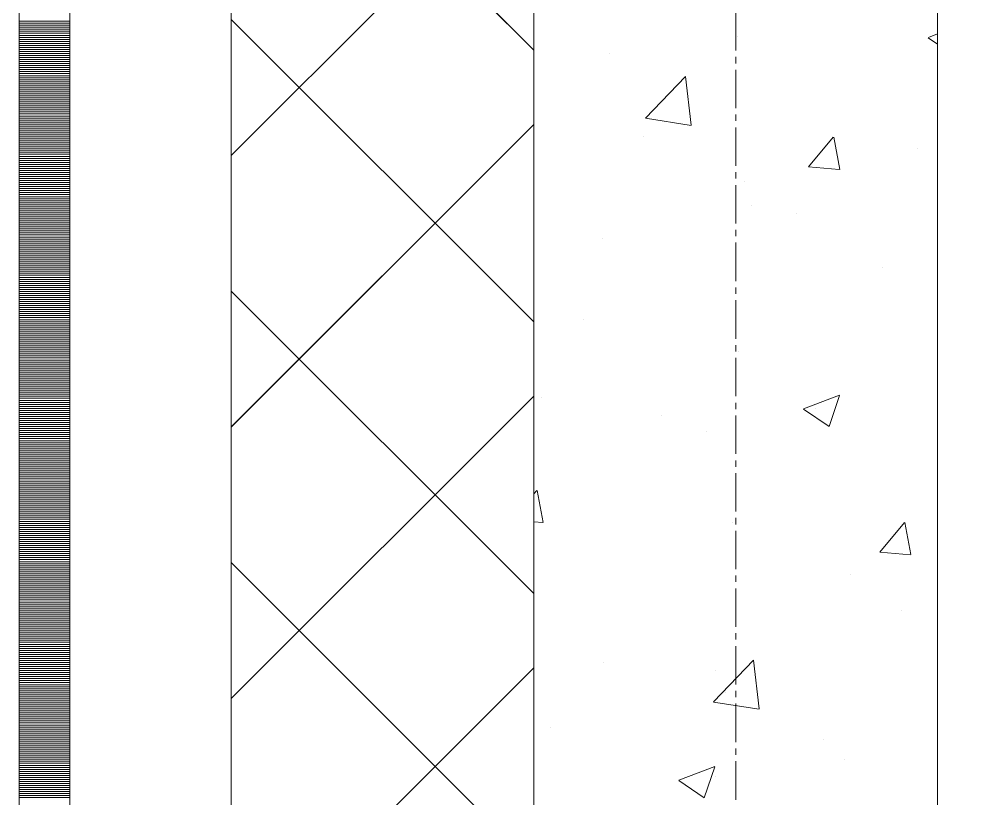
# Model space of a CAD drawing. Header units: millimetres. Extents: x 470010 to 1231400, y -134005 to 421770.
# Drawn here: x 672518.6 to 672996.9, y -35672 to -35285.5 of the extents above; entities that cross this region are included whole.
import ezdxf
from ezdxf.enums import TextEntityAlignment as Align

# ---------------------------------------------------------------- set-up
doc = ezdxf.new("R2010")
doc.units = ezdxf.units.MM
doc.linetypes.add('CENTER2', pattern=[28.575, 19.05, -3.175, 3.175, -3.175])
doc.linetypes.add('DASHED', pattern=[19.05, 12.7, -6.35])
doc.layers.get('Defpoints').update_dxf_attribs({"color": 140})
doc.layers.add('АР_Делит', color=120, linetype='Continuous', lineweight=0, plot=False)
for name, color, linetype, lineweight in [('АР_Стены ПЕНОблок', 52, 'Continuous', 20), ('АР_Тонкая', 254, 'Continuous', 5), ('АР_Утеплитель', 31, 'Continuous', 0), ('АР_Штриховка', 8, 'Continuous', 0)]:
    doc.layers.add(name, color=color, linetype=linetype, lineweight=lineweight)
doc.layers.add('РД_Оси_100', color=7, linetype='Continuous', lineweight=0, true_color=0x525252)
doc.styles.add('style1', font='ARIALN.TTF')

# ---------------------------------------------------------------- blocks, each defined once
blk = doc.blocks.new('СОШ_2200_АР_ОСИ_М100_28.05.24')
at = {"layer": 'АР_Делит', "color": 251, "linetype": 'DASHED', "true_color": 0x636466}
blk.add_lwpolyline([(114955, 135155), (114955, -355), (93595.036, -355), (93595.036, 13855), (94145, 13855), (94145, 68320), (66055, 68320), (66055, 13857.73), (83455, 13857.73), (83455, -355), (45245, -355), (45245, 13145), (44695, 13145), (44695, 26755), (45245, 26755), (45245, 68320), (20455, 68320), (20455, 26755), (27955, 26755), (27955, 13145), (-355, 13145), (-355, 100855)], dxfattribs=at)
at = {"layer": 'РД_Оси_100', "color": 251, "linetype": 'CENTER2', "true_color": 0x636466}
blk.add_line((0, -6155), (0, 139938.679), dxfattribs=at)
blk = doc.blocks.new('A$C9108343f')
at = {"layer": 'АР_Стены ПЕНОблок', "color": 18, "linetype": 'Continuous', "lineweight": 20, "true_color": 0x000000}
for p, q in [((7054.96, 97555), (7054.96, 21355)), ((7254.96, 21355), (7254.96, 97555))]:
    blk.add_line(p, q, dxfattribs=at)
at = {"layer": 'АР_Тонкая', "color": 18, "linetype": 'Continuous', "lineweight": 5, "true_color": 0x000000}
for p, q in [((6799.96, 97555), (6799.96, 21355)), ((6824.96, 97555), (6824.96, 21355)), ((6824.96, 21355), (6824.96, 97555)), ((6904.96, 21355), (6904.96, 97555))]:
    blk.add_line(p, q, dxfattribs=at)
at = {"layer": 'АР_Утеплитель', "color": 18, "linetype": 'Continuous', "lineweight": 0, "true_color": 0x000000}
for p, q in [((6904.96, 97555), (6904.96, 21355)), ((7054.96, 21355), (7054.96, 97555))]:
    blk.add_line(p, q, dxfattribs=at)
at = {"layer": 'АР_Штриховка', "color": 18, "linetype": 'Continuous', "lineweight": 0, "true_color": 0x000000}
for p, q in [((7054.96, 65065.37), (6904.96, 65215.37)), ((6904.96, 65013.24), (7054.96, 65163.24)), ((7054.96, 64930.67), (6904.96, 65080.67)), ((6799.96, 65079.75), (6824.96, 65079.75)), ((6799.96, 65078.75), (6824.96, 65078.75)), ((6799.96, 65077.75), (6824.96, 65077.75)), ((6799.96, 65076.75), (6824.96, 65076.75)), ((6799.96, 65075.75), (6824.96, 65075.75)), ((6799.96, 65074.75), (6824.96, 65074.75)), ((6799.96, 65073.75), (6824.96, 65073.75)), ((6799.96, 65072.75), (6824.96, 65072.75)), ((6799.96, 65071.75), (6824.96, 65071.75)), ((7155.74, 65072.03), (7155.74, 65072.03)), ((7250.34, 65071.56), (7254.96, 65068.45)), ((7250.41, 65071.71), (7254.96, 65073.46)), ((6799.96, 65070.75), (6824.96, 65070.75)), ((6799.96, 65069.75), (6824.96, 65069.75)), ((6799.96, 65068.75), (6824.96, 65068.75)), ((6799.96, 65067.75), (6824.96, 65067.75)), ((6799.96, 65066.75), (6824.96, 65066.75)), ((6799.96, 65065.75), (6824.96, 65065.75)), ((6799.96, 65064.75), (6824.96, 65064.75)), ((6799.96, 65063.75), (6824.96, 65063.75)), ((6799.96, 65062.75), (6824.96, 65062.75)), ((6799.96, 65061.75), (6824.96, 65061.75)), ((7092.16, 65063.65), (7092.16, 65063.65)), ((6799.96, 65060.75), (6824.96, 65060.75)), ((6799.96, 65059.75), (6824.96, 65059.75)), ((6799.96, 65058.75), (6824.96, 65058.75)), ((6799.96, 65057.75), (6824.96, 65057.75)), ((6799.96, 65056.75), (6824.96, 65056.75)), ((6799.96, 65055.75), (6824.96, 65055.75)), ((6799.96, 65054.75), (6824.96, 65054.75)), ((6799.96, 65053.75), (6824.96, 65053.75)), ((6799.96, 65052.75), (6824.96, 65052.75)), ((7110.22, 65031.73), (7130, 65052.35)), ((7132.88, 65028.23), (7130.07, 65052.35)), ((6799.96, 65051.75), (6824.96, 65051.75)), ((6799.96, 65050.75), (6824.96, 65050.75)), ((6799.96, 65049.75), (6824.96, 65049.75)), ((6799.96, 65048.75), (6824.96, 65048.75)), ((6799.96, 65047.75), (6824.96, 65047.75)), ((6799.96, 65046.75), (6824.96, 65046.75)), ((6799.96, 65045.75), (6824.96, 65045.75)), ((6799.96, 65044.75), (6824.96, 65044.75)), ((6799.96, 65043.75), (6824.96, 65043.75)), ((6799.96, 65042.75), (6824.96, 65042.75)), ((6799.96, 65041.75), (6824.96, 65041.75)), ((6799.96, 65040.75), (6824.96, 65040.75)), ((6799.96, 65039.75), (6824.96, 65039.75)), ((6799.96, 65038.75), (6824.96, 65038.75)), ((6799.96, 65037.75), (6824.96, 65037.75)), ((6799.96, 65036.75), (6824.96, 65036.75)), ((6799.96, 65035.75), (6824.96, 65035.75)), ((6799.96, 65034.75), (6824.96, 65034.75)), ((6799.96, 65033.75), (6824.96, 65033.75)), ((6799.96, 65032.75), (6824.96, 65032.75)), ((6799.96, 65031.75), (6824.96, 65031.75)), ((6799.96, 65030.75), (6824.96, 65030.75)), ((6799.96, 65029.75), (6824.96, 65029.75)), ((6799.96, 65028.75), (6824.96, 65028.75)), ((6904.96, 64878.53), (7054.96, 65028.53)), ((7110.27, 65031.62), (7132.86, 65028.12)), ((6799.96, 65027.75), (6824.96, 65027.75)), ((6799.96, 65026.75), (6824.96, 65026.75)), ((6799.96, 65025.75), (6824.96, 65025.75)), ((6799.96, 65024.75), (6824.96, 65024.75)), ((6799.96, 65023.75), (6824.96, 65023.75)), ((6799.96, 65022.75), (6824.96, 65022.75)), ((6799.96, 65021.75), (6824.96, 65021.75)), ((6799.96, 65020.75), (6824.96, 65020.75)), ((6799.96, 65019.75), (6824.96, 65019.75)), ((6799.96, 65018.75), (6824.96, 65018.75)), ((7109.42, 65022.4), (7109.42, 65022.4)), ((7191.06, 65007.58), (7203.31, 65022.18)), ((7206.48, 65006.29), (7203.54, 65022.22)), ((6799.96, 65017.75), (6824.96, 65017.75)), ((6799.96, 65016.75), (6824.96, 65016.75)), ((6799.96, 65015.75), (6824.96, 65015.75)), ((6799.96, 65014.75), (6824.96, 65014.75)), ((6799.96, 65013.75), (6824.96, 65013.75)), ((7245.01, 65016.67), (7245.01, 65016.67)), ((6799.96, 65012.75), (6824.96, 65012.75)), ((6799.96, 65011.75), (6824.96, 65011.75)), ((6799.96, 65010.75), (6824.96, 65010.75)), ((6799.96, 65009.75), (6824.96, 65009.75)), ((6799.96, 65008.75), (6824.96, 65008.75)), ((6799.96, 65007.75), (6824.96, 65007.75)), ((6799.96, 65006.75), (6824.96, 65006.75)), ((6799.96, 65005.75), (6824.96, 65005.75)), ((6799.96, 65004.75), (6824.96, 65004.75)), ((7191.06, 65007.58), (7206.25, 65006.25)), ((6799.96, 65003.75), (6824.96, 65003.75)), ((6799.96, 65002.75), (6824.96, 65002.75)), ((6799.96, 65001.75), (6824.96, 65001.75)), ((6799.96, 65000.75), (6824.96, 65000.75)), ((6799.96, 64999.75), (6824.96, 64999.75)), ((7159.29, 65000.44), (7159.29, 65000.44)), ((6799.96, 64998.75), (6824.96, 64998.75)), ((6799.96, 64997.75), (6824.96, 64997.75)), ((6799.96, 64996.75), (6824.96, 64996.75)), ((6799.96, 64995.75), (6824.96, 64995.75)), ((6799.96, 64994.75), (6824.96, 64994.75)), ((6799.96, 64993.75), (6824.96, 64993.75)), ((6799.96, 64992.75), (6824.96, 64992.75)), ((6799.96, 64991.75), (6824.96, 64991.75)), ((6799.96, 64990.75), (6824.96, 64990.75)), ((6799.96, 64989.75), (6824.96, 64989.75)), ((6799.96, 64988.75), (6824.96, 64988.75)), ((6799.96, 64987.75), (6824.96, 64987.75)), ((6799.96, 64986.75), (6824.96, 64986.75)), ((6799.96, 64985.75), (6824.96, 64985.75)), ((7162.98, 64988.28), (7162.98, 64988.28)), ((6799.96, 64984.75), (6824.96, 64984.75)), ((6799.96, 64983.75), (6824.96, 64983.75)), ((6799.96, 64982.75), (6824.96, 64982.75)), ((6799.96, 64981.75), (6824.96, 64981.75)), ((6799.96, 64980.75), (6824.96, 64980.75)), ((7185.12, 64984.51), (7185.12, 64984.51)), ((6799.96, 64979.75), (6824.96, 64979.75)), ((6799.96, 64978.75), (6824.96, 64978.75)), ((6799.96, 64977.75), (6824.96, 64977.75)), ((6799.96, 64976.75), (6824.96, 64976.75)), ((6799.96, 64975.75), (6824.96, 64975.75)), ((6799.96, 64974.75), (6824.96, 64974.75)), ((6799.96, 64973.75), (6824.96, 64973.75)), ((6799.96, 64972.75), (6824.96, 64972.75)), ((6799.96, 64971.75), (6824.96, 64971.75)), ((6799.96, 64970.75), (6824.96, 64970.75)), ((7088.92, 64971.85), (7088.92, 64971.85)), ((6799.96, 64969.75), (6824.96, 64969.75)), ((6799.96, 64968.75), (6824.96, 64968.75)), ((6799.96, 64967.75), (6824.96, 64967.75)), ((6799.96, 64966.75), (6824.96, 64966.75)), ((6799.96, 64965.75), (6824.96, 64965.75)), ((6799.96, 64964.75), (6824.96, 64964.75)), ((6799.96, 64963.75), (6824.96, 64963.75)), ((6799.96, 64962.75), (6824.96, 64962.75)), ((6799.96, 64961.75), (6824.96, 64961.75)), ((6799.96, 64960.75), (6824.96, 64960.75)), ((6799.96, 64959.75), (6824.96, 64959.75)), ((6799.96, 64958.75), (6824.96, 64958.75)), ((6799.96, 64957.75), (6824.96, 64957.75)), ((6799.96, 64956.75), (6824.96, 64956.75)), ((7227.59, 64957.46), (7227.59, 64957.46)), ((6799.96, 64955.75), (6824.96, 64955.75)), ((6799.96, 64954.75), (6824.96, 64954.75)), ((6799.96, 64953.75), (6824.96, 64953.75)), ((6799.96, 64952.75), (6824.96, 64952.75)), ((6799.96, 64951.75), (6824.96, 64951.75)), ((6799.96, 64950.75), (6824.96, 64950.75)), ((6799.96, 64949.75), (6824.96, 64949.75)), ((6799.96, 64948.75), (6824.96, 64948.75)), ((6799.96, 64947.75), (6824.96, 64947.75)), ((6799.96, 64946.75), (6824.96, 64946.75)), ((6799.96, 64945.75), (6824.96, 64945.75)), ((6799.96, 64944.75), (6824.96, 64944.75)), ((6799.96, 64943.75), (6824.96, 64943.75)), ((6799.96, 64942.75), (6824.96, 64942.75)), ((6799.96, 64941.75), (6824.96, 64941.75)), ((7054.96, 64795.97), (6904.96, 64945.97)), ((6799.96, 64940.75), (6824.96, 64940.75)), ((6799.96, 64939.75), (6824.96, 64939.75)), ((6799.96, 64938.75), (6824.96, 64938.75)), ((6799.96, 64937.75), (6824.96, 64937.75)), ((6799.96, 64936.75), (6824.96, 64936.75)), ((6799.96, 64935.75), (6824.96, 64935.75)), ((6799.96, 64934.75), (6824.96, 64934.75)), ((6799.96, 64933.75), (6824.96, 64933.75)), ((6799.96, 64932.75), (6824.96, 64932.75)), ((6799.96, 64931.75), (6824.96, 64931.75)), ((6799.96, 64930.75), (6824.96, 64930.75)), ((6799.96, 64929.75), (6824.96, 64929.75)), ((6799.96, 64928.75), (6824.96, 64928.75)), ((6799.96, 64927.75), (6824.96, 64927.75)), ((7079.46, 64932.03), (7079.46, 64932.03)), ((6799.96, 64926.75), (6824.96, 64926.75)), ((6799.96, 64925.75), (6824.96, 64925.75)), ((6799.96, 64924.75), (6824.96, 64924.75)), ((6799.96, 64923.75), (6824.96, 64923.75)), ((6799.96, 64922.75), (6824.96, 64922.75)), ((6799.96, 64921.75), (6824.96, 64921.75)), ((6799.96, 64920.75), (6824.96, 64920.75)), ((6799.96, 64919.75), (6824.96, 64919.75)), ((6799.96, 64918.75), (6824.96, 64918.75)), ((6799.96, 64917.75), (6824.96, 64917.75)), ((6799.96, 64916.75), (6824.96, 64916.75)), ((6799.96, 64915.75), (6824.96, 64915.75)), ((6799.96, 64914.75), (6824.96, 64914.75)), ((6799.96, 64913.75), (6824.96, 64913.75)), ((7156.2, 64915.89), (7156.2, 64915.89)), ((6799.96, 64912.75), (6824.96, 64912.75)), ((6799.96, 64911.75), (6824.96, 64911.75)), ((6799.96, 64910.75), (6824.96, 64910.75)), ((6799.96, 64909.75), (6824.96, 64909.75)), ((6799.96, 64908.75), (6824.96, 64908.75)), ((6799.96, 64907.75), (6824.96, 64907.75)), ((6799.96, 64906.75), (6824.96, 64906.75)), ((6799.96, 64905.75), (6824.96, 64905.75)), ((6799.96, 64904.75), (6824.96, 64904.75)), ((6799.96, 64903.75), (6824.96, 64903.75)), ((6799.96, 64902.75), (6824.96, 64902.75)), ((6799.96, 64901.75), (6824.96, 64901.75)), ((6799.96, 64900.75), (6824.96, 64900.75)), ((6799.96, 64899.75), (6824.96, 64899.75)), ((6799.96, 64898.75), (6824.96, 64898.75)), ((6799.96, 64897.75), (6824.96, 64897.75)), ((6799.96, 64896.75), (6824.96, 64896.75)), ((6799.96, 64895.75), (6824.96, 64895.75)), ((6799.96, 64894.75), (6824.96, 64894.75)), ((7188.61, 64887.52), (7206.39, 64894.35)), ((7201.19, 64878.85), (7206.34, 64894.2)), ((6799.96, 64893.75), (6824.96, 64893.75)), ((6799.96, 64892.75), (6824.96, 64892.75)), ((6799.96, 64891.75), (6824.96, 64891.75)), ((6799.96, 64890.75), (6824.96, 64890.75)), ((6799.96, 64889.75), (6824.96, 64889.75)), ((6904.96, 64743.83), (7054.96, 64893.83)), ((7058.89, 64893.29), (7058.89, 64893.29)), ((6799.96, 64888.75), (6824.96, 64888.75)), ((6799.96, 64887.75), (6824.96, 64887.75)), ((6799.96, 64886.75), (6824.96, 64886.75)), ((6799.96, 64885.75), (6824.96, 64885.75)), ((6799.96, 64884.75), (6824.96, 64884.75)), ((7188.54, 64887.38), (7201.18, 64878.85)), ((7194.48, 64887.56), (7194.48, 64887.56)), ((6799.96, 64883.75), (6824.96, 64883.75)), ((6799.96, 64882.75), (6824.96, 64882.75)), ((6799.96, 64881.75), (6824.96, 64881.75)), ((6799.96, 64880.75), (6824.96, 64880.75)), ((6799.96, 64879.75), (6824.96, 64879.75)), ((7118.3, 64884.33), (7118.3, 64884.33)), ((6799.96, 64878.75), (6824.96, 64878.75)), ((6799.96, 64877.75), (6824.96, 64877.75)), ((6799.96, 64876.75), (6824.96, 64876.75)), ((6799.96, 64875.75), (6824.96, 64875.75)), ((7140.32, 64876.26), (7140.32, 64876.26)), ((6799.96, 64874.75), (6824.96, 64874.75)), ((6799.96, 64873.75), (6824.96, 64873.75)), ((6799.96, 64872.75), (6824.96, 64872.75)), ((6799.96, 64871.75), (6824.96, 64871.75)), ((6799.96, 64870.75), (6824.96, 64870.75)), ((6799.96, 64869.75), (6824.96, 64869.75)), ((6799.96, 64868.75), (6824.96, 64868.75)), ((6799.96, 64867.75), (6824.96, 64867.75)), ((6799.96, 64866.75), (6824.96, 64866.75)), ((6799.96, 64865.75), (6824.96, 64865.75)), ((6799.96, 64864.75), (6824.96, 64864.75)), ((6799.96, 64863.75), (6824.96, 64863.75)), ((6799.96, 64862.75), (6824.96, 64862.75)), ((6799.96, 64861.75), (6824.96, 64861.75)), ((6799.96, 64860.75), (6824.96, 64860.75)), ((6799.96, 64859.75), (6824.96, 64859.75)), ((6799.96, 64858.75), (6824.96, 64858.75)), ((6799.96, 64857.75), (6824.96, 64857.75)), ((6799.96, 64856.75), (6824.96, 64856.75)), ((6799.96, 64855.75), (6824.96, 64855.75)), ((6799.96, 64854.75), (6824.96, 64854.75)), ((6799.96, 64853.75), (6824.96, 64853.75)), ((6799.96, 64852.75), (6824.96, 64852.75)), ((6799.96, 64851.75), (6824.96, 64851.75)), ((6799.96, 64850.75), (6824.96, 64850.75)), ((6799.96, 64849.75), (6824.96, 64849.75)), ((6799.96, 64848.75), (6824.96, 64848.75)), ((6799.96, 64847.75), (6824.96, 64847.75)), ((6799.96, 64846.75), (6824.96, 64846.75)), ((7054.96, 64845.38), (7056.37, 64847.06)), ((7059.53, 64831.18), (7056.6, 64847.1)), ((6799.96, 64845.75), (6824.96, 64845.75)), ((6799.96, 64844.75), (6824.96, 64844.75)), ((6799.96, 64843.75), (6824.96, 64843.75)), ((6799.96, 64842.75), (6824.96, 64842.75)), ((6799.96, 64841.75), (6824.96, 64841.75)), ((6799.96, 64840.75), (6824.96, 64840.75)), ((6799.96, 64839.75), (6824.96, 64839.75)), ((6799.96, 64838.75), (6824.96, 64838.75)), ((6799.96, 64837.75), (6824.96, 64837.75)), ((6799.96, 64836.75), (6824.96, 64836.75)), ((6799.96, 64835.75), (6824.96, 64835.75)), ((6799.96, 64834.75), (6824.96, 64834.75)), ((6799.96, 64833.75), (6824.96, 64833.75)), ((6799.96, 64832.75), (6824.96, 64832.75)), ((6799.96, 64831.75), (6824.96, 64831.75)), ((6799.96, 64830.75), (6824.96, 64830.75)), ((6799.96, 64829.75), (6824.96, 64829.75)), ((6799.96, 64828.75), (6824.96, 64828.75)), ((6799.96, 64827.75), (6824.96, 64827.75)), ((7054.96, 64831.51), (7059.3, 64831.13)), ((7153.11, 64831.33), (7153.11, 64831.33)), ((7226.31, 64816.53), (7238.55, 64831.12)), ((7241.72, 64815.24), (7238.78, 64831.16)), ((6799.96, 64826.75), (6824.96, 64826.75)), ((6799.96, 64825.75), (6824.96, 64825.75)), ((6799.96, 64824.75), (6824.96, 64824.75)), ((6799.96, 64823.75), (6824.96, 64823.75)), ((6799.96, 64822.75), (6824.96, 64822.75)), ((6799.96, 64821.75), (6824.96, 64821.75)), ((6799.96, 64820.75), (6824.96, 64820.75)), ((6799.96, 64819.75), (6824.96, 64819.75)), ((6799.96, 64818.75), (6824.96, 64818.75)), ((6799.96, 64817.75), (6824.96, 64817.75)), ((6799.96, 64816.75), (6824.96, 64816.75)), ((6799.96, 64815.75), (6824.96, 64815.75)), ((6799.96, 64814.75), (6824.96, 64814.75)), ((6799.96, 64813.75), (6824.96, 64813.75)), ((6799.96, 64812.75), (6824.96, 64812.75)), ((7226.31, 64816.52), (7241.49, 64815.2)), ((6799.96, 64811.75), (6824.96, 64811.75)), ((6799.96, 64810.75), (6824.96, 64810.75)), ((6799.96, 64809.75), (6824.96, 64809.75)), ((6799.96, 64808.75), (6824.96, 64808.75)), ((7054.96, 64661.26), (6904.96, 64811.26)), ((6799.96, 64807.75), (6824.96, 64807.75)), ((6799.96, 64806.75), (6824.96, 64806.75)), ((6799.96, 64805.75), (6824.96, 64805.75)), ((6799.96, 64804.75), (6824.96, 64804.75)), ((6799.96, 64803.75), (6824.96, 64803.75)), ((7211.89, 64805.27), (7211.89, 64805.27)), ((6799.96, 64802.75), (6824.96, 64802.75)), ((6799.96, 64801.75), (6824.96, 64801.75)), ((6799.96, 64800.75), (6824.96, 64800.75)), ((6799.96, 64799.75), (6824.96, 64799.75)), ((6799.96, 64798.75), (6824.96, 64798.75)), ((6799.96, 64797.75), (6824.96, 64797.75)), ((6799.96, 64796.75), (6824.96, 64796.75)), ((6799.96, 64795.75), (6824.96, 64795.75)), ((6799.96, 64794.75), (6824.96, 64794.75)), ((6799.96, 64793.75), (6824.96, 64793.75)), ((6799.96, 64792.75), (6824.96, 64792.75)), ((6799.96, 64791.75), (6824.96, 64791.75)), ((6799.96, 64790.75), (6824.96, 64790.75)), ((6799.96, 64789.75), (6824.96, 64789.75)), ((6799.96, 64788.75), (6824.96, 64788.75)), ((6799.96, 64787.75), (6824.96, 64787.75)), ((6799.96, 64786.75), (6824.96, 64786.75)), ((6799.96, 64785.75), (6824.96, 64785.75)), ((6799.96, 64784.75), (6824.96, 64784.75)), ((7237.32, 64787.37), (7237.32, 64787.37)), ((6799.96, 64783.75), (6824.96, 64783.75)), ((6799.96, 64782.75), (6824.96, 64782.75)), ((6799.96, 64781.75), (6824.96, 64781.75)), ((6799.96, 64780.75), (6824.96, 64780.75)), ((6799.96, 64779.75), (6824.96, 64779.75)), ((6799.96, 64778.75), (6824.96, 64778.75)), ((6799.96, 64777.75), (6824.96, 64777.75)), ((6799.96, 64776.75), (6824.96, 64776.75)), ((6799.96, 64775.75), (6824.96, 64775.75)), ((6799.96, 64774.75), (6824.96, 64774.75)), ((6799.96, 64773.75), (6824.96, 64773.75)), ((6799.96, 64772.75), (6824.96, 64772.75)), ((6799.96, 64771.75), (6824.96, 64771.75)), ((6799.96, 64770.75), (6824.96, 64770.75)), ((6799.96, 64769.75), (6824.96, 64769.75)), ((6799.96, 64768.75), (6824.96, 64768.75)), ((6799.96, 64767.75), (6824.96, 64767.75)), ((6799.96, 64766.75), (6824.96, 64766.75)), ((6799.96, 64765.75), (6824.96, 64765.75)), ((6799.96, 64764.75), (6824.96, 64764.75)), ((6799.96, 64763.75), (6824.96, 64763.75)), ((6799.96, 64762.75), (6824.96, 64762.75)), ((6799.96, 64761.75), (6824.96, 64761.75)), ((6799.96, 64760.75), (6824.96, 64760.75)), ((7089.19, 64761.95), (7089.19, 64761.95)), ((7143.89, 64742.26), (7163.68, 64762.88)), ((7166.55, 64738.76), (7163.74, 64762.88)), ((6799.96, 64759.75), (6824.96, 64759.75)), ((6799.96, 64758.75), (6824.96, 64758.75)), ((6799.96, 64757.75), (6824.96, 64757.75)), ((6799.96, 64756.75), (6824.96, 64756.75)), ((6799.96, 64755.75), (6824.96, 64755.75)), ((6904.96, 64609.13), (7054.96, 64759.13)), ((7145.02, 64757.77), (7145.02, 64757.77)), ((6799.96, 64754.75), (6824.96, 64754.75)), ((6799.96, 64753.75), (6824.96, 64753.75)), ((6799.96, 64752.75), (6824.96, 64752.75)), ((6799.96, 64751.75), (6824.96, 64751.75)), ((6799.96, 64750.75), (6824.96, 64750.75)), ((6799.96, 64749.75), (6824.96, 64749.75)), ((6799.96, 64748.75), (6824.96, 64748.75)), ((6799.96, 64747.75), (6824.96, 64747.75)), ((6799.96, 64746.75), (6824.96, 64746.75)), ((6799.96, 64745.75), (6824.96, 64745.75)), ((7150.02, 64746.78), (7150.02, 64746.78)), ((6799.96, 64744.75), (6824.96, 64744.75)), ((6799.96, 64743.75), (6824.96, 64743.75)), ((6799.96, 64742.75), (6824.96, 64742.75)), ((6799.96, 64741.75), (6824.96, 64741.75)), ((7143.94, 64742.15), (7166.53, 64738.65)), ((6799.96, 64740.75), (6824.96, 64740.75)), ((6799.96, 64739.75), (6824.96, 64739.75)), ((6799.96, 64738.75), (6824.96, 64738.75)), ((6799.96, 64737.75), (6824.96, 64737.75)), ((6799.96, 64736.75), (6824.96, 64736.75)), ((6799.96, 64735.75), (6824.96, 64735.75)), ((6799.96, 64734.75), (6824.96, 64734.75)), ((6799.96, 64733.75), (6824.96, 64733.75)), ((6799.96, 64732.75), (6824.96, 64732.75)), ((6799.96, 64731.75), (6824.96, 64731.75)), ((6799.96, 64730.75), (6824.96, 64730.75)), ((6799.96, 64729.75), (6824.96, 64729.75)), ((6799.96, 64728.75), (6824.96, 64728.75)), ((6799.96, 64727.75), (6824.96, 64727.75)), ((6799.96, 64726.75), (6824.96, 64726.75)), ((7062.98, 64729.38), (7062.98, 64729.38)), ((6799.96, 64725.75), (6824.96, 64725.75)), ((6799.96, 64724.75), (6824.96, 64724.75)), ((6799.96, 64723.75), (6824.96, 64723.75)), ((6799.96, 64722.75), (6824.96, 64722.75)), ((6799.96, 64721.75), (6824.96, 64721.75)), ((7198.57, 64723.65), (7198.57, 64723.65)), ((6799.96, 64720.75), (6824.96, 64720.75)), ((6799.96, 64719.75), (6824.96, 64719.75)), ((6799.96, 64718.75), (6824.96, 64718.75)), ((6799.96, 64717.75), (6824.96, 64717.75)), ((6799.96, 64716.75), (6824.96, 64716.75)), ((6799.96, 64715.75), (6824.96, 64715.75)), ((6799.96, 64714.75), (6824.96, 64714.75)), ((6799.96, 64713.75), (6824.96, 64713.75)), ((6799.96, 64712.75), (6824.96, 64712.75)), ((7208.66, 64713.46), (7208.66, 64713.46)), ((6799.96, 64711.75), (6824.96, 64711.75)), ((6799.96, 64710.75), (6824.96, 64710.75)), ((6799.96, 64709.75), (6824.96, 64709.75)), ((6799.96, 64708.75), (6824.96, 64708.75)), ((6799.96, 64707.75), (6824.96, 64707.75)), ((7126.81, 64703.33), (7144.59, 64710.16)), ((7139.39, 64694.66), (7144.54, 64710.01)), ((6799.96, 64706.75), (6824.96, 64706.75)), ((6799.96, 64705.75), (6824.96, 64705.75)), ((6799.96, 64704.75), (6824.96, 64704.75)), ((6799.96, 64703.75), (6824.96, 64703.75)), ((6799.96, 64702.75), (6824.96, 64702.75)), ((7126.74, 64703.19), (7139.38, 64694.67)), ((7145.07, 64705.09), (7145.07, 64705.09)), ((6799.96, 64701.75), (6824.96, 64701.75)), ((6799.96, 64700.75), (6824.96, 64700.75)), ((6799.96, 64699.75), (6824.96, 64699.75)), ((6799.96, 64698.75), (6824.96, 64698.75)), ((6799.96, 64697.75), (6824.96, 64697.75)), ((6799.96, 64696.75), (6824.96, 64696.75)), ((6799.96, 64695.75), (6824.96, 64695.75)), ((6799.96, 64694.75), (6824.96, 64694.75))]:
    blk.add_line(p, q, dxfattribs=at)
at = {"layer": 'РД_Оси_100'}
blk.add_blockref('СОШ_2200_АР_ОСИ_М100_28.05.24', (7154.96, 6755), dxfattribs=at)
at = {"layer": 'Defpoints', "color": 18, "true_color": 0x000000, "style": 'style1'}
for p in [(143949.34, 316089.12), (143974.98, 281639.5), (143890.4, 273244.71), (143839.99, 264276.81), (143967.75, 254892.38), (12251.96, 104178.14), (12382.58, 96023.14)]:
    blk.add_attdef('АР-ПОМЕЩЕНИЕ:НАИМЕНОВАНИЕ', text='', height=100, dxfattribs=at).set_placement(p, align=Align.MIDDLE)
at = {"layer": 'Defpoints', "color": 18, "true_color": 0x000000, "style": 'style1', "flags": 8}
for p in [(143951.3, 279099.09), (143848.34, 269251.11), (143875.33, 260094.25), (144049.74, 250824.7), (163419.28, 238153.36), (155897.46, 237965.97), (183037.2, 237965.97), (143342.94, 237876.19)]:
    blk.add_attdef('АР-ПОМЕЩЕНИЕ:НАИМЕНОВАНИЕ', text='', height=100, dxfattribs=at).set_placement(p, align=Align.MIDDLE)

msp = doc.modelspace()

# ---------------------------------------------------------------- linework, layer by layer
at = {"layer": 'АР_Стены ПЕНОблок', "color": 18, "linetype": 'Continuous', "lineweight": 20, "true_color": 0x000000}
for p, q in [((672773.57, -2811.242), (672773.57, -79011.242)), ((672973.57, -79011.242), (672973.57, -2811.242))]:
    msp.add_line(p, q, dxfattribs=at)
at = {"layer": 'АР_Тонкая', "color": 18, "linetype": 'Continuous', "lineweight": 5, "true_color": 0x000000}
for p, q in [((672518.57, -2811.242), (672518.57, -79011.242)), ((672543.57, -2811.242), (672543.57, -79011.242)), ((672543.57, -79011.242), (672543.57, -2811.242)), ((672623.57, -79011.242), (672623.57, -2811.242))]:
    msp.add_line(p, q, dxfattribs=at)
at = {"layer": 'АР_Утеплитель', "color": 18, "linetype": 'Continuous', "lineweight": 0, "true_color": 0x000000}
for p, q in [((672623.57, -2811.242), (672623.57, -79011.242)), ((672773.57, -79011.242), (672773.57, -2811.242))]:
    msp.add_line(p, q, dxfattribs=at)
at = {"layer": 'АР_Штриховка', "color": 18, "linetype": 'Continuous', "lineweight": 0, "true_color": 0x000000}
for p, q in [((672773.57, -35300.868), (672623.57, -35150.868)), ((672623.57, -35353.005), (672773.57, -35203.005)), ((672518.57, -35286.492), (672543.57, -35286.492)), ((672518.57, -35287.492), (672543.57, -35287.492)), ((672773.57, -35435.571), (672623.57, -35285.571)), ((672518.57, -35288.492), (672543.57, -35288.492)), ((672518.57, -35289.492), (672543.57, -35289.492)), ((672518.57, -35290.492), (672543.57, -35290.492)), ((672518.57, -35291.492), (672543.57, -35291.492)), ((672518.57, -35292.492), (672543.57, -35292.492)), ((672969.024, -35294.532), (672973.57, -35292.787)), ((672518.57, -35293.492), (672543.57, -35293.492)), ((672518.57, -35294.492), (672543.57, -35294.492)), ((672518.57, -35295.492), (672543.57, -35295.492)), ((672518.57, -35296.492), (672543.57, -35296.492)), ((672518.57, -35297.492), (672543.57, -35297.492)), ((672968.957, -35294.679), (672973.57, -35297.79)), ((672518.57, -35298.492), (672543.57, -35298.492)), ((672518.57, -35299.492), (672543.57, -35299.492)), ((672518.57, -35300.492), (672543.57, -35300.492)), ((672518.57, -35301.492), (672543.57, -35301.492)), ((672518.57, -35302.492), (672543.57, -35302.492)), ((672518.57, -35303.492), (672543.57, -35303.492)), ((672518.57, -35304.492), (672543.57, -35304.492)), ((672518.57, -35305.492), (672543.57, -35305.492)), ((672518.57, -35306.492), (672543.57, -35306.492)), ((672518.57, -35307.492), (672543.57, -35307.492)), ((672518.57, -35308.492), (672543.57, -35308.492)), ((672518.57, -35309.492), (672543.57, -35309.492)), ((672518.57, -35310.492), (672543.57, -35310.492)), ((672518.57, -35311.492), (672543.57, -35311.492)), ((672518.57, -35312.492), (672543.57, -35312.492)), ((672518.57, -35313.492), (672543.57, -35313.492)), ((672518.57, -35314.492), (672543.57, -35314.492)), ((672518.57, -35315.492), (672543.57, -35315.492)), ((672518.57, -35316.492), (672543.57, -35316.492)), ((672828.832, -35334.516), (672848.616, -35313.897)), ((672851.488, -35338.011), (672848.682, -35313.889)), ((672518.57, -35317.492), (672543.57, -35317.492)), ((672518.57, -35318.492), (672543.57, -35318.492)), ((672518.57, -35319.492), (672543.57, -35319.492)), ((672518.57, -35320.492), (672543.57, -35320.492)), ((672518.57, -35321.492), (672543.57, -35321.492)), ((672518.57, -35322.492), (672543.57, -35322.492)), ((672518.57, -35323.492), (672543.57, -35323.492)), ((672518.57, -35324.492), (672543.57, -35324.492)), ((672518.57, -35325.492), (672543.57, -35325.492)), ((672518.57, -35326.492), (672543.57, -35326.492)), ((672518.57, -35327.492), (672543.57, -35327.492)), ((672518.57, -35328.492), (672543.57, -35328.492)), ((672518.57, -35329.492), (672543.57, -35329.492)), ((672518.57, -35330.492), (672543.57, -35330.492)), ((672518.57, -35331.492), (672543.57, -35331.492)), ((672518.57, -35332.492), (672543.57, -35332.492)), ((672518.57, -35333.492), (672543.57, -35333.492)), ((672518.57, -35334.492), (672543.57, -35334.492)), ((672518.57, -35335.492), (672543.57, -35335.492)), ((672828.881, -35334.619), (672851.471, -35338.123)), ((672518.57, -35336.492), (672543.57, -35336.492)), ((672518.57, -35337.492), (672543.57, -35337.492)), ((672518.57, -35338.492), (672543.57, -35338.492)), ((672518.57, -35339.492), (672543.57, -35339.492)), ((672518.57, -35340.492), (672543.57, -35340.492)), ((672623.57, -35487.708), (672773.57, -35337.708)), ((672518.57, -35341.492), (672543.57, -35341.492)), ((672518.57, -35342.492), (672543.57, -35342.492)), ((672518.57, -35343.492), (672543.57, -35343.492)), ((672518.57, -35344.492), (672543.57, -35344.492)), ((672518.57, -35345.492), (672543.57, -35345.492)), ((672909.676, -35358.657), (672921.921, -35344.064)), ((672925.088, -35359.948), (672922.151, -35344.026)), ((672518.57, -35346.492), (672543.57, -35346.492)), ((672518.57, -35347.492), (672543.57, -35347.492)), ((672518.57, -35348.492), (672543.57, -35348.492)), ((672518.57, -35349.492), (672543.57, -35349.492)), ((672518.57, -35350.492), (672543.57, -35350.492)), ((672518.57, -35351.492), (672543.57, -35351.492)), ((672518.57, -35352.492), (672543.57, -35352.492)), ((672518.57, -35353.492), (672543.57, -35353.492)), ((672518.57, -35354.492), (672543.57, -35354.492)), ((672518.57, -35355.492), (672543.57, -35355.492)), ((672518.57, -35356.492), (672543.57, -35356.492)), ((672518.57, -35357.492), (672543.57, -35357.492)), ((672518.57, -35358.492), (672543.57, -35358.492)), ((672518.57, -35359.492), (672543.57, -35359.492)), ((672909.676, -35358.662), (672924.858, -35359.99)), ((672518.57, -35360.492), (672543.57, -35360.492)), ((672518.57, -35361.492), (672543.57, -35361.492)), ((672518.57, -35362.492), (672543.57, -35362.492)), ((672518.57, -35363.492), (672543.57, -35363.492)), ((672518.57, -35364.492), (672543.57, -35364.492)), ((672518.57, -35365.492), (672543.57, -35365.492)), ((672518.57, -35366.492), (672543.57, -35366.492)), ((672518.57, -35367.492), (672543.57, -35367.492)), ((672518.57, -35368.492), (672543.57, -35368.492)), ((672518.57, -35369.492), (672543.57, -35369.492)), ((672518.57, -35370.492), (672543.57, -35370.492)), ((672518.57, -35371.492), (672543.57, -35371.492)), ((672518.57, -35372.492), (672543.57, -35372.492)), ((672518.57, -35373.492), (672543.57, -35373.492)), ((672518.57, -35374.492), (672543.57, -35374.492)), ((672518.57, -35375.492), (672543.57, -35375.492)), ((672518.57, -35376.492), (672543.57, -35376.492)), ((672518.57, -35377.492), (672543.57, -35377.492)), ((672518.57, -35378.492), (672543.57, -35378.492)), ((672518.57, -35379.492), (672543.57, -35379.492)), ((672518.57, -35380.492), (672543.57, -35380.492)), ((672518.57, -35381.492), (672543.57, -35381.492)), ((672518.57, -35382.492), (672543.57, -35382.492)), ((672518.57, -35383.492), (672543.57, -35383.492)), ((672518.57, -35384.492), (672543.57, -35384.492)), ((672518.57, -35385.492), (672543.57, -35385.492)), ((672518.57, -35386.492), (672543.57, -35386.492)), ((672518.57, -35387.492), (672543.57, -35387.492)), ((672518.57, -35388.492), (672543.57, -35388.492)), ((672518.57, -35389.492), (672543.57, -35389.492)), ((672518.57, -35390.492), (672543.57, -35390.492)), ((672518.57, -35391.492), (672543.57, -35391.492)), ((672518.57, -35392.492), (672543.57, -35392.492)), ((672518.57, -35393.492), (672543.57, -35393.492)), ((672518.57, -35394.492), (672543.57, -35394.492)), ((672518.57, -35395.492), (672543.57, -35395.492)), ((672518.57, -35396.492), (672543.57, -35396.492)), ((672518.57, -35397.492), (672543.57, -35397.492)), ((672518.57, -35398.492), (672543.57, -35398.492)), ((672518.57, -35399.492), (672543.57, -35399.492)), ((672518.57, -35400.492), (672543.57, -35400.492)), ((672518.57, -35401.492), (672543.57, -35401.492)), ((672518.57, -35402.492), (672543.57, -35402.492)), ((672518.57, -35403.492), (672543.57, -35403.492)), ((672518.57, -35404.492), (672543.57, -35404.492)), ((672518.57, -35405.492), (672543.57, -35405.492)), ((672518.57, -35406.492), (672543.57, -35406.492)), ((672518.57, -35407.492), (672543.57, -35407.492)), ((672518.57, -35408.492), (672543.57, -35408.492)), ((672518.57, -35409.492), (672543.57, -35409.492)), ((672518.57, -35410.492), (672543.57, -35410.492)), ((672518.57, -35411.492), (672543.57, -35411.492)), ((672518.57, -35412.492), (672543.57, -35412.492)), ((672518.57, -35413.492), (672543.57, -35413.492)), ((672518.57, -35414.492), (672543.57, -35414.492)), ((672518.57, -35415.492), (672543.57, -35415.492)), ((672518.57, -35416.492), (672543.57, -35416.492)), ((672518.57, -35417.492), (672543.57, -35417.492)), ((672518.57, -35418.492), (672543.57, -35418.492)), ((672518.57, -35419.492), (672543.57, -35419.492)), ((672518.57, -35420.492), (672543.57, -35420.492)), ((672518.57, -35421.492), (672543.57, -35421.492)), ((672773.57, -35570.275), (672623.57, -35420.275)), ((672518.57, -35422.492), (672543.57, -35422.492)), ((672518.57, -35423.492), (672543.57, -35423.492)), ((672518.57, -35424.492), (672543.57, -35424.492)), ((672518.57, -35425.492), (672543.57, -35425.492)), ((672518.57, -35426.492), (672543.57, -35426.492)), ((672518.57, -35427.492), (672543.57, -35427.492)), ((672518.57, -35428.492), (672543.57, -35428.492)), ((672518.57, -35429.492), (672543.57, -35429.492)), ((672518.57, -35430.492), (672543.57, -35430.492)), ((672518.57, -35431.492), (672543.57, -35431.492)), ((672518.57, -35432.492), (672543.57, -35432.492)), ((672518.57, -35433.492), (672543.57, -35433.492)), ((672518.57, -35434.492), (672543.57, -35434.492)), ((672518.57, -35435.492), (672543.57, -35435.492)), ((672518.57, -35436.492), (672543.57, -35436.492)), ((672518.57, -35437.492), (672543.57, -35437.492)), ((672518.57, -35438.492), (672543.57, -35438.492)), ((672518.57, -35439.492), (672543.57, -35439.492)), ((672518.57, -35440.492), (672543.57, -35440.492)), ((672518.57, -35441.492), (672543.57, -35441.492)), ((672518.57, -35442.492), (672543.57, -35442.492)), ((672518.57, -35443.492), (672543.57, -35443.492)), ((672518.57, -35444.492), (672543.57, -35444.492)), ((672518.57, -35445.492), (672543.57, -35445.492)), ((672518.57, -35446.492), (672543.57, -35446.492)), ((672518.57, -35447.492), (672543.57, -35447.492)), ((672518.57, -35448.492), (672543.57, -35448.492)), ((672518.57, -35449.492), (672543.57, -35449.492)), ((672518.57, -35450.492), (672543.57, -35450.492)), ((672518.57, -35451.492), (672543.57, -35451.492)), ((672518.57, -35452.492), (672543.57, -35452.492)), ((672518.57, -35453.492), (672543.57, -35453.492)), ((672518.57, -35454.492), (672543.57, -35454.492)), ((672518.57, -35455.492), (672543.57, -35455.492)), ((672518.57, -35456.492), (672543.57, -35456.492)), ((672518.57, -35457.492), (672543.57, -35457.492)), ((672518.57, -35458.492), (672543.57, -35458.492)), ((672518.57, -35459.492), (672543.57, -35459.492)), ((672518.57, -35460.492), (672543.57, -35460.492)), ((672518.57, -35461.492), (672543.57, -35461.492)), ((672518.57, -35462.492), (672543.57, -35462.492)), ((672518.57, -35463.492), (672543.57, -35463.492)), ((672518.57, -35464.492), (672543.57, -35464.492)), ((672518.57, -35465.492), (672543.57, -35465.492)), ((672518.57, -35466.492), (672543.57, -35466.492)), ((672518.57, -35467.492), (672543.57, -35467.492)), ((672518.57, -35468.492), (672543.57, -35468.492)), ((672518.57, -35469.492), (672543.57, -35469.492)), ((672518.57, -35470.492), (672543.57, -35470.492)), ((672518.57, -35471.492), (672543.57, -35471.492)), ((672518.57, -35472.492), (672543.57, -35472.492)), ((672518.57, -35473.492), (672543.57, -35473.492)), ((672518.57, -35474.492), (672543.57, -35474.492)), ((672623.57, -35622.412), (672773.57, -35472.412)), ((672907.221, -35478.72), (672925.006, -35471.893)), ((672919.803, -35487.393), (672924.953, -35472.044)), ((672518.57, -35475.492), (672543.57, -35475.492)), ((672518.57, -35476.492), (672543.57, -35476.492)), ((672518.57, -35477.492), (672543.57, -35477.492)), ((672518.57, -35478.492), (672543.57, -35478.492)), ((672518.57, -35479.492), (672543.57, -35479.492)), ((672907.155, -35478.867), (672919.789, -35487.389)), ((672518.57, -35480.492), (672543.57, -35480.492)), ((672518.57, -35481.492), (672543.57, -35481.492)), ((672518.57, -35482.492), (672543.57, -35482.492)), ((672518.57, -35483.492), (672543.57, -35483.492)), ((672518.57, -35484.492), (672543.57, -35484.492)), ((672518.57, -35485.492), (672543.57, -35485.492)), ((672518.57, -35486.492), (672543.57, -35486.492)), ((672518.57, -35487.492), (672543.57, -35487.492)), ((672518.57, -35488.492), (672543.57, -35488.492)), ((672518.57, -35489.492), (672543.57, -35489.492)), ((672518.57, -35490.492), (672543.57, -35490.492)), ((672518.57, -35491.492), (672543.57, -35491.492)), ((672518.57, -35492.492), (672543.57, -35492.492)), ((672518.57, -35493.492), (672543.57, -35493.492)), ((672518.57, -35494.492), (672543.57, -35494.492)), ((672518.57, -35495.492), (672543.57, -35495.492)), ((672518.57, -35496.492), (672543.57, -35496.492)), ((672518.57, -35497.492), (672543.57, -35497.492)), ((672518.57, -35498.492), (672543.57, -35498.492)), ((672518.57, -35499.492), (672543.57, -35499.492)), ((672518.57, -35500.492), (672543.57, -35500.492)), ((672518.57, -35501.492), (672543.57, -35501.492)), ((672518.57, -35502.492), (672543.57, -35502.492)), ((672518.57, -35503.492), (672543.57, -35503.492)), ((672518.57, -35504.492), (672543.57, -35504.492)), ((672518.57, -35505.492), (672543.57, -35505.492)), ((672518.57, -35506.492), (672543.57, -35506.492)), ((672518.57, -35507.492), (672543.57, -35507.492)), ((672518.57, -35508.492), (672543.57, -35508.492)), ((672518.57, -35509.492), (672543.57, -35509.492)), ((672518.57, -35510.492), (672543.57, -35510.492)), ((672518.57, -35511.492), (672543.57, -35511.492)), ((672518.57, -35512.492), (672543.57, -35512.492)), ((672518.57, -35513.492), (672543.57, -35513.492)), ((672518.57, -35514.492), (672543.57, -35514.492)), ((672518.57, -35515.492), (672543.57, -35515.492)), ((672518.57, -35516.492), (672543.57, -35516.492)), ((672518.57, -35517.492), (672543.57, -35517.492)), ((672518.57, -35518.492), (672543.57, -35518.492)), ((672518.57, -35519.492), (672543.57, -35519.492)), ((672518.57, -35520.492), (672543.57, -35520.492)), ((672518.57, -35521.492), (672543.57, -35521.492)), ((672518.57, -35522.492), (672543.57, -35522.492)), ((672773.57, -35520.862), (672774.98, -35519.182)), ((672778.147, -35535.065), (672775.21, -35519.144)), ((672518.57, -35523.492), (672543.57, -35523.492)), ((672518.57, -35524.492), (672543.57, -35524.492)), ((672518.57, -35525.492), (672543.57, -35525.492)), ((672518.57, -35526.492), (672543.57, -35526.492)), ((672518.57, -35527.492), (672543.57, -35527.492)), ((672518.57, -35528.492), (672543.57, -35528.492)), ((672518.57, -35529.492), (672543.57, -35529.492)), ((672518.57, -35530.492), (672543.57, -35530.492)), ((672518.57, -35531.492), (672543.57, -35531.492)), ((672518.57, -35532.492), (672543.57, -35532.492)), ((672518.57, -35533.492), (672543.57, -35533.492)), ((672518.57, -35534.492), (672543.57, -35534.492)), ((672518.57, -35535.492), (672543.57, -35535.492)), ((672518.57, -35536.492), (672543.57, -35536.492)), ((672773.57, -35534.727), (672777.917, -35535.108)), ((672944.92, -35549.714), (672957.165, -35535.121)), ((672960.331, -35551.005), (672957.394, -35535.083)), ((672518.57, -35537.492), (672543.57, -35537.492)), ((672518.57, -35538.492), (672543.57, -35538.492)), ((672518.57, -35539.492), (672543.57, -35539.492)), ((672518.57, -35540.492), (672543.57, -35540.492)), ((672518.57, -35541.492), (672543.57, -35541.492)), ((672518.57, -35542.492), (672543.57, -35542.492)), ((672518.57, -35543.492), (672543.57, -35543.492)), ((672518.57, -35544.492), (672543.57, -35544.492)), ((672518.57, -35545.492), (672543.57, -35545.492)), ((672518.57, -35546.492), (672543.57, -35546.492)), ((672518.57, -35547.492), (672543.57, -35547.492)), ((672518.57, -35548.492), (672543.57, -35548.492)), ((672518.57, -35549.492), (672543.57, -35549.492)), ((672518.57, -35550.492), (672543.57, -35550.492)), ((672944.919, -35549.719), (672960.101, -35551.047)), ((672518.57, -35551.492), (672543.57, -35551.492)), ((672518.57, -35552.492), (672543.57, -35552.492)), ((672518.57, -35553.492), (672543.57, -35553.492)), ((672518.57, -35554.492), (672543.57, -35554.492)), ((672518.57, -35555.492), (672543.57, -35555.492)), ((672773.57, -35704.979), (672623.57, -35554.979)), ((672518.57, -35556.492), (672543.57, -35556.492)), ((672518.57, -35557.492), (672543.57, -35557.492)), ((672518.57, -35558.492), (672543.57, -35558.492)), ((672518.57, -35559.492), (672543.57, -35559.492)), ((672518.57, -35560.492), (672543.57, -35560.492)), ((672518.57, -35561.492), (672543.57, -35561.492)), ((672518.57, -35562.492), (672543.57, -35562.492)), ((672518.57, -35563.492), (672543.57, -35563.492)), ((672518.57, -35564.492), (672543.57, -35564.492)), ((672518.57, -35565.492), (672543.57, -35565.492)), ((672518.57, -35566.492), (672543.57, -35566.492)), ((672518.57, -35567.492), (672543.57, -35567.492)), ((672518.57, -35568.492), (672543.57, -35568.492)), ((672518.57, -35569.492), (672543.57, -35569.492)), ((672518.57, -35570.492), (672543.57, -35570.492)), ((672518.57, -35571.492), (672543.57, -35571.492)), ((672518.57, -35572.492), (672543.57, -35572.492)), ((672518.57, -35573.492), (672543.57, -35573.492)), ((672518.57, -35574.492), (672543.57, -35574.492)), ((672518.57, -35575.492), (672543.57, -35575.492)), ((672518.57, -35576.492), (672543.57, -35576.492)), ((672518.57, -35577.492), (672543.57, -35577.492)), ((672518.57, -35578.492), (672543.57, -35578.492)), ((672518.57, -35579.492), (672543.57, -35579.492)), ((672518.57, -35580.492), (672543.57, -35580.492)), ((672518.57, -35581.492), (672543.57, -35581.492)), ((672518.57, -35582.492), (672543.57, -35582.492)), ((672518.57, -35583.492), (672543.57, -35583.492)), ((672518.57, -35584.492), (672543.57, -35584.492)), ((672518.57, -35585.492), (672543.57, -35585.492)), ((672518.57, -35586.492), (672543.57, -35586.492)), ((672518.57, -35587.492), (672543.57, -35587.492)), ((672518.57, -35588.492), (672543.57, -35588.492)), ((672518.57, -35589.492), (672543.57, -35589.492)), ((672518.57, -35590.492), (672543.57, -35590.492)), ((672518.57, -35591.492), (672543.57, -35591.492)), ((672518.57, -35592.492), (672543.57, -35592.492)), ((672518.57, -35593.492), (672543.57, -35593.492)), ((672518.57, -35594.492), (672543.57, -35594.492)), ((672518.57, -35595.492), (672543.57, -35595.492)), ((672518.57, -35596.492), (672543.57, -35596.492)), ((672518.57, -35597.492), (672543.57, -35597.492)), ((672518.57, -35598.492), (672543.57, -35598.492)), ((672518.57, -35599.492), (672543.57, -35599.492)), ((672518.57, -35600.492), (672543.57, -35600.492)), ((672518.57, -35601.492), (672543.57, -35601.492)), ((672518.57, -35602.492), (672543.57, -35602.492)), ((672518.57, -35603.492), (672543.57, -35603.492)), ((672862.507, -35623.984), (672882.291, -35603.365)), ((672885.163, -35627.48), (672882.356, -35603.358)), ((672518.57, -35604.492), (672543.57, -35604.492)), ((672518.57, -35605.492), (672543.57, -35605.492)), ((672518.57, -35606.492), (672543.57, -35606.492)), ((672518.57, -35607.492), (672543.57, -35607.492)), ((672518.57, -35608.492), (672543.57, -35608.492)), ((672623.57, -35757.116), (672773.57, -35607.116)), ((672518.57, -35609.492), (672543.57, -35609.492)), ((672518.57, -35610.492), (672543.57, -35610.492)), ((672518.57, -35611.492), (672543.57, -35611.492)), ((672518.57, -35612.492), (672543.57, -35612.492)), ((672518.57, -35613.492), (672543.57, -35613.492)), ((672518.57, -35614.492), (672543.57, -35614.492)), ((672518.57, -35615.492), (672543.57, -35615.492)), ((672518.57, -35616.492), (672543.57, -35616.492)), ((672518.57, -35617.492), (672543.57, -35617.492)), ((672518.57, -35618.492), (672543.57, -35618.492)), ((672518.57, -35619.492), (672543.57, -35619.492)), ((672518.57, -35620.492), (672543.57, -35620.492)), ((672518.57, -35621.492), (672543.57, -35621.492)), ((672518.57, -35622.492), (672543.57, -35622.492)), ((672518.57, -35623.492), (672543.57, -35623.492)), ((672518.57, -35624.492), (672543.57, -35624.492)), ((672518.57, -35625.492), (672543.57, -35625.492)), ((672518.57, -35626.492), (672543.57, -35626.492)), ((672518.57, -35627.492), (672543.57, -35627.492)), ((672862.556, -35624.087), (672885.145, -35627.591)), ((672518.57, -35628.492), (672543.57, -35628.492)), ((672518.57, -35629.492), (672543.57, -35629.492)), ((672518.57, -35630.492), (672543.57, -35630.492)), ((672518.57, -35631.492), (672543.57, -35631.492)), ((672518.57, -35632.492), (672543.57, -35632.492)), ((672518.57, -35633.492), (672543.57, -35633.492)), ((672518.57, -35634.492), (672543.57, -35634.492)), ((672518.57, -35635.492), (672543.57, -35635.492)), ((672518.57, -35636.492), (672543.57, -35636.492)), ((672518.57, -35637.492), (672543.57, -35637.492)), ((672518.57, -35638.492), (672543.57, -35638.492)), ((672518.57, -35639.492), (672543.57, -35639.492)), ((672518.57, -35640.492), (672543.57, -35640.492)), ((672518.57, -35641.492), (672543.57, -35641.492)), ((672518.57, -35642.492), (672543.57, -35642.492)), ((672518.57, -35643.492), (672543.57, -35643.492)), ((672518.57, -35644.492), (672543.57, -35644.492)), ((672518.57, -35645.492), (672543.57, -35645.492)), ((672518.57, -35646.492), (672543.57, -35646.492)), ((672518.57, -35647.492), (672543.57, -35647.492)), ((672518.57, -35648.492), (672543.57, -35648.492)), ((672518.57, -35649.492), (672543.57, -35649.492)), ((672518.57, -35650.492), (672543.57, -35650.492)), ((672518.57, -35651.492), (672543.57, -35651.492)), ((672518.57, -35652.492), (672543.57, -35652.492)), ((672518.57, -35653.492), (672543.57, -35653.492)), ((672518.57, -35654.492), (672543.57, -35654.492)), ((672518.57, -35655.492), (672543.57, -35655.492)), ((672518.57, -35656.492), (672543.57, -35656.492)), ((672845.419, -35662.908), (672863.204, -35656.081)), ((672858.001, -35671.581), (672863.151, -35656.232)), ((672518.57, -35657.492), (672543.57, -35657.492)), ((672518.57, -35658.492), (672543.57, -35658.492)), ((672518.57, -35659.492), (672543.57, -35659.492)), ((672518.57, -35660.492), (672543.57, -35660.492)), ((672518.57, -35661.492), (672543.57, -35661.492)), ((672518.57, -35662.492), (672543.57, -35662.492)), ((672518.57, -35663.492), (672543.57, -35663.492)), ((672518.57, -35664.492), (672543.57, -35664.492)), ((672518.57, -35665.492), (672543.57, -35665.492)), ((672845.353, -35663.055), (672857.987, -35671.577)), ((672518.57, -35666.492), (672543.57, -35666.492)), ((672518.57, -35667.492), (672543.57, -35667.492)), ((672518.57, -35668.492), (672543.57, -35668.492)), ((672518.57, -35669.492), (672543.57, -35669.492)), ((672518.57, -35670.492), (672543.57, -35670.492)), ((672518.57, -35671.492), (672543.57, -35671.492))]:
    msp.add_line(p, q, dxfattribs=at)

# ---------------------------------------------------------------- block references
msp.add_blockref('A$C9108343f', (665718.612, -100366.242))
at = {"layer": 'РД_Оси_100'}
msp.add_blockref('СОШ_2200_АР_ОСИ_М100_28.05.24', (672873.57, -93611.242), dxfattribs=at)

doc.saveas('drawing.dxf')
